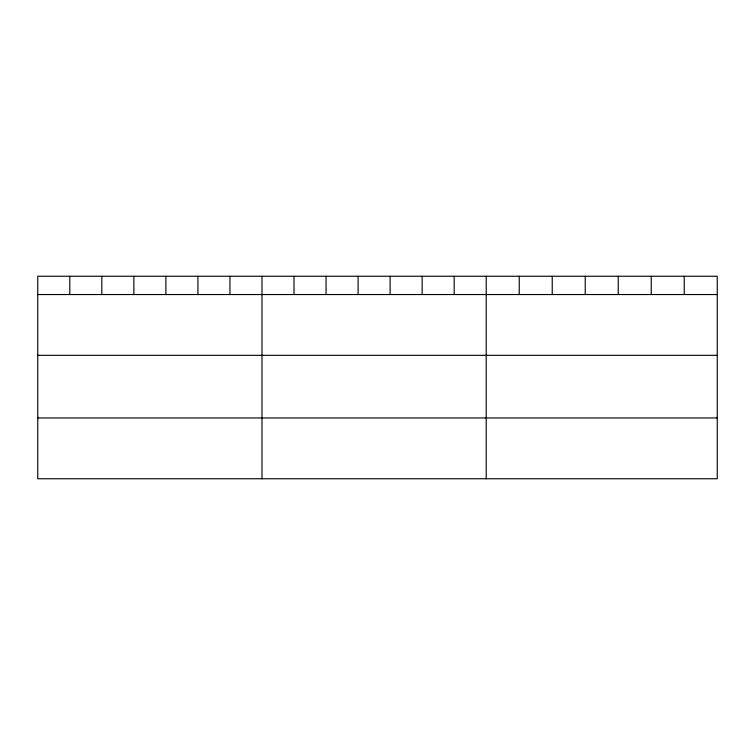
<?xml version="1.0" encoding="UTF-8"?>
<svg xmlns="http://www.w3.org/2000/svg" width="755" height="755" viewBox="0 0 755 755"><rect width="100%" height="100%" fill="white"/><g stroke="black" fill="none" stroke-linecap="round" stroke-linejoin="round"><path stroke-width="1.13" d="M717.25 294.535L717.25 478.755L37.75 478.755L37.75 276.245L717.25 276.245L717.25 294.535L37.75 294.535M37.75 355.331L717.25 355.331M37.75 417.959L717.25 417.959M684.247 276.245L684.247 294.535M651.244 276.245L651.244 294.535M618.241 276.245L618.241 294.535M585.229 276.245L585.229 294.535M552.226 276.245L552.226 294.535M519.223 276.245L519.223 294.535M486.22 276.245L486.22 478.755M454.189 276.245L454.189 294.535M422.149 276.245L422.149 294.535M390.118 276.245L390.118 294.535M358.087 276.245L358.087 294.535M326.056 276.245L326.056 294.535M294.016 276.245L294.016 294.535M261.985 276.245L261.985 478.755M229.954 276.245L229.954 294.535M197.914 276.245L197.914 294.535M165.883 276.245L165.883 294.535M133.852 276.245L133.852 294.535M101.821 276.245L101.821 294.535M69.781 276.245L69.781 294.535"/></g></svg>
